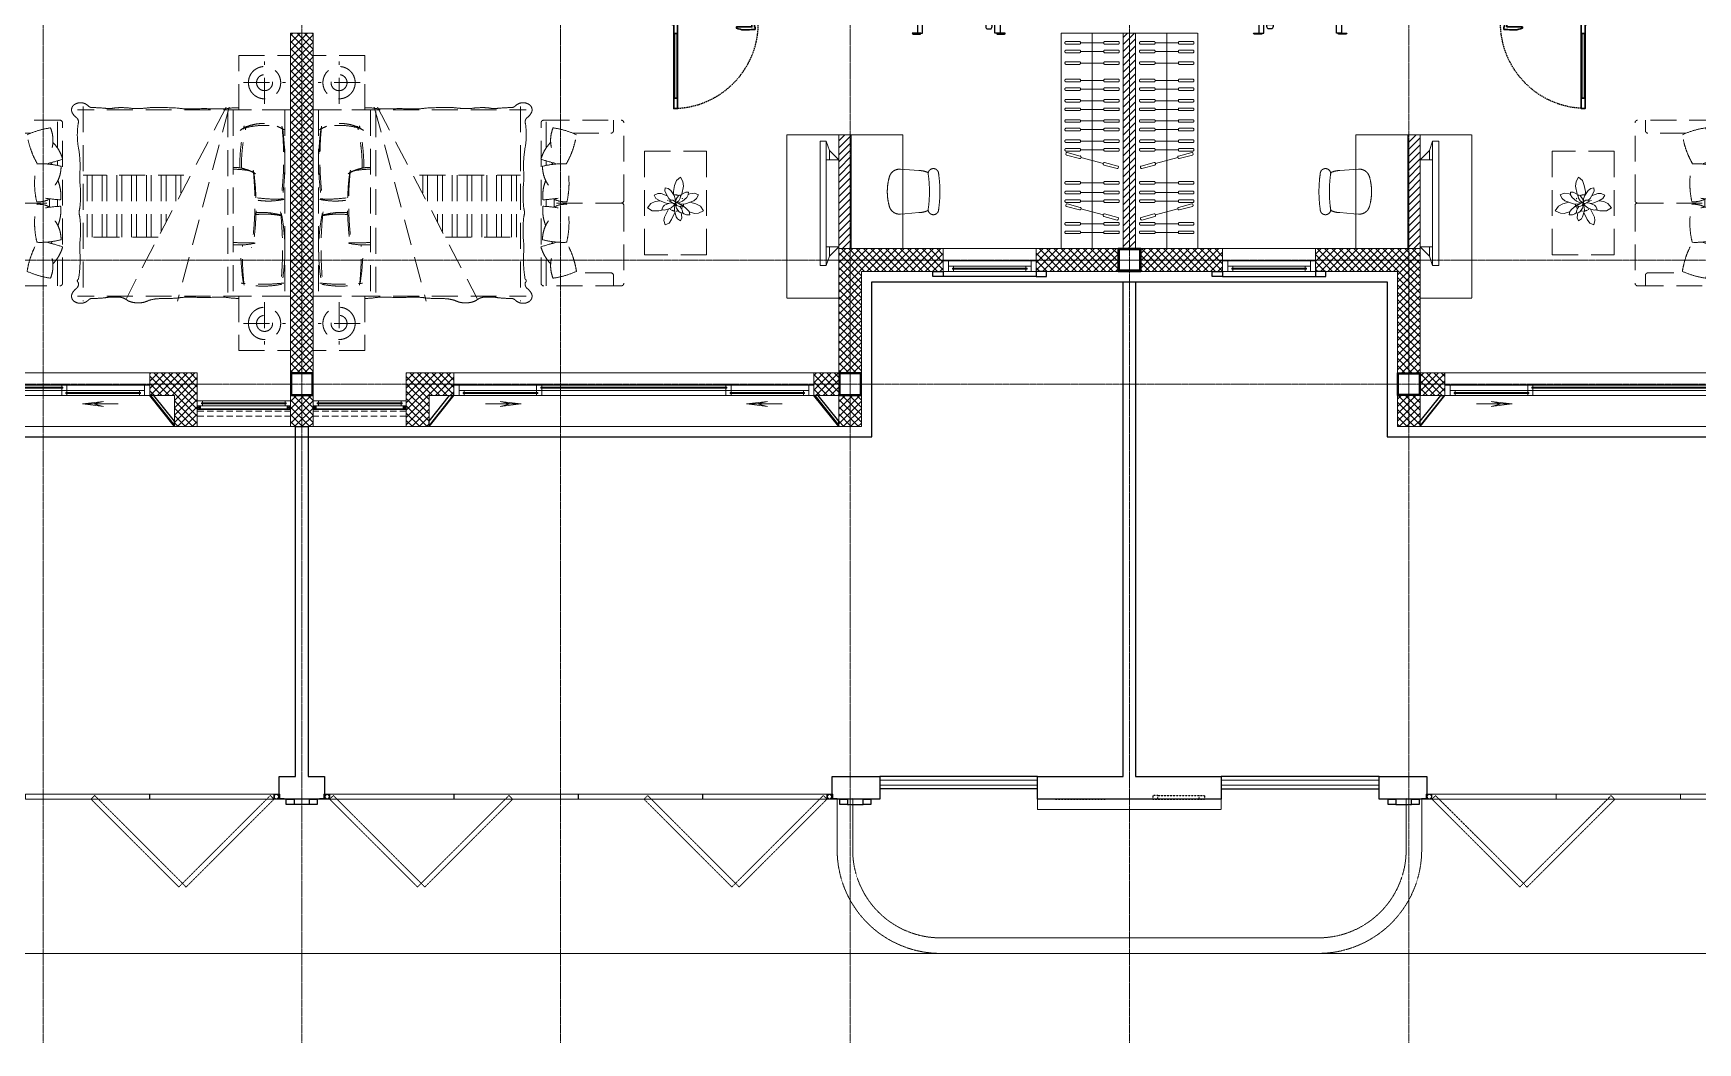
# Model space of a CAD drawing. Header units: millimetres. Extents: x 0 to 71617, y -15450 to 30894.
# Drawn here: x 25912 to 42000, y -14419 to -4666 of the extents above; entities that cross this region are included whole.
import ezdxf

# ---------------------------------------------------------------- set-up
doc = ezdxf.new("R2010")
doc.units = ezdxf.units.MM
for name, pattern in [('CENTER', [2, 1.25, -0.25, 0.25, -0.25]), ('CENTER2', [1.125, 0.75, -0.125, 0.125, -0.125]), ('DASHED2', [0.375, 0.25, -0.125]), ('HIDDEN', [0.375, 0.25, -0.125]), ('HIDDEN2', [0.1875, 0.125, -0.0625]), ('x-ref_1st Villa Queen$0$HIDDEN2', [0.1875, 0.125, -0.0625])]:
    doc.linetypes.add(name, pattern=pattern)
for name, color, linetype in [('01', 9, 'Continuous'), ('COL', 5, 'Continuous'), ('DIM', 4, 'Continuous'), ('FENCE', 9, 'Continuous'), ('Wall', 7, 'Continuous'), ('WINDOW-PLAN-PANEL', 15, 'Continuous')]:
    doc.layers.add(name, color=color, linetype=linetype)
for name, color, linetype, lineweight in [('axis', 40, 'CENTER2', 5), ('Brick Wall Hatch', 254, 'Continuous', 5), ('DIM2', 4, 'Continuous', 5), ('DOOR', 4, 'Continuous', 5), ('Furniture', 36, 'Continuous', 5), ('Grid Line', 8, 'CENTER', 5), ('Handrail', 142, 'Continuous', 5), ('Hatch', 8, 'Continuous', 5), ('LINE-DETAIL-SAKURA', 2, 'Continuous', 30), ('Wall Brick', 5, 'Continuous', 15), ('Window', 133, 'Continuous', 5)]:
    doc.layers.add(name, color=color, linetype=linetype, lineweight=lineweight)
doc.layers.add('Frame', color=3, linetype='Continuous', lineweight=0, plot=False)
pattern_1 = [(135, (-86110, -5210), (-35.35534, -35.35534), []), (225, (-86110, -5210), (35.35534, -35.35534), [])]
pattern_2 = [(45, (-747547.1, -513433.095), (-33.6759605, 33.6759605), [])]

# ---------------------------------------------------------------- blocks, each defined once
blk = doc.blocks.new('STEEL CONECT')
at = {"layer": 'Hatch'}
h = blk.add_hatch(color=256, dxfattribs=at)
h.dxf.hatch_style = 1
h.paths.add_polyline_path([(-25, 25), (-25, -25), (-75, -25), (-75, -18), (-32, -18), (-32, 25)])
h = blk.add_hatch(color=256, dxfattribs=at)
h.dxf.hatch_style = 1
edge = h.paths.add_edge_path(flags=17)
edge.add_arc((0, 0), 20, 0, 360)
edge = h.paths.add_edge_path()
edge.add_arc((0, 0), 25, 0, 360)
at = {"layer": 'Frame'}
blk.add_lwpolyline([(-25, 25), (-25, -25), (-75, -25), (-75, -18), (-32, -18), (-32, 25), (-25, 25)], dxfattribs=at)
for radius in [25, 20]:
    blk.add_circle((0, 0), radius, dxfattribs=at)
at = {"layer": 'WINDOW-PLAN-PANEL', "color": 8, "linetype": 'HIDDEN2', "lineweight": 9, "ltscale": 1000}
for points in [[(0, -25), (-25, -25), (-25, 25), (0, 25)], [(0, -25), (25, -25), (25, 25), (0, 25)]]:
    blk.add_lwpolyline(points, dxfattribs=at)
blk = doc.blocks.new('FENCE-1ST')
at = {"layer": '01', "color": 97, "linetype": 'x-ref_1st Villa Queen$0$HIDDEN2', "ltscale": 0.05}
for p, q in [((17275, -110, -8), (17775, -110, -8)), ((18225, -110, -8), (18725, -110, -8)), ((18275, -73, -8), (18675, -73, -8))]:
    blk.add_line(p, q, dxfattribs=at)
at = {"layer": '01', "color": 97, "linetype": 'x-ref_1st Villa Queen$0$HIDDEN2', "ltscale": 0.05, "elevation": -8}
for points in [[(18225, -73), (18225, -110), (18275, -110), (18275, -73), (18225, -73)], [(18725, -73), (18725, -110), (18675, -110), (18675, -73), (18725, -73)]]:
    blk.add_lwpolyline(points, dxfattribs=at)
at = {"layer": 'FENCE', "ltscale": 0.05}
for p, q in [((17113, 110, -9), (15587, 110, -8)), ((20413, 110, -9), (18888, 110, -8)), ((17113, -10, -8), (15587, -10, -9)), ((18888, -10, -8), (20413, -10, -9))]:
    blk.add_line(p, q, dxfattribs=at)
at = {"layer": 'Grid Line', "linetype": 'HIDDEN', "elevation": -8}
for points in [[(7962, -110), (8811, -959), (8846, -923), (7998, -75)], [(9730, -110), (8881, -959), (8846, -923), (9695, -75)], [(10270, -110), (11119, -959), (11154, -923), (10305, -75)], [(12038, -110), (11189, -959), (11154, -923), (12002, -75)], [(13308, -110), (14157, -959), (14192, -923), (13344, -75)], [(15076, -110), (14227, -959), (14192, -923), (15041, -75)], [(20924, -110), (21773, -959), (21808, -923), (20959, -75)], [(22692, -110), (21843, -959), (21808, -923), (22656, -75)]]:
    blk.add_lwpolyline(points, close=True, dxfattribs=at)
for points in [[(17113, -110), (17113, -210), (18888, -210)], [(18888, -110), (18888, -210)]]:
    blk.add_lwpolyline(points, dxfattribs=at)
at = {"layer": 'Handrail'}
for points, elevation in [([(15587, 75), (17113, 75), (17113, 25), (15587, 25)], -9), ([(18888, 75), (20413, 75), (20413, 25), (18888, 25)], -9), ([(7328, -60), (8528, -60), (8528, -110), (7328, -110)], -8), ([(8530, -60), (9730, -60), (9730, -110), (8530, -110)], -8), ([(10270, -60), (11470, -60), (11470, -110), (10270, -110)], -8), ([(11472, -60), (12672, -60), (12672, -110), (11472, -110)], -8), ([(12674, -60), (13874, -60), (13874, -110), (12674, -110)], -8), ([(13876, -60), (15076, -60), (15076, -110), (13876, -110)], -8), ([(20924, -60), (22124, -60), (22124, -110), (20924, -110)], -8), ([(22126, -60), (23326, -60), (23326, -110), (22126, -110)], -8), ([(23328, -60), (24528, -60), (24528, -110), (23328, -110)], -8)]:
    blk.add_lwpolyline(points, close=True, dxfattribs=dict(at, elevation=elevation))
at = {"layer": 'Hatch'}
for p, q in [((3825, -1600, -8), (16175, -1600, -8)), ((19825, -1600, -8), (32175, -1600, -8))]:
    blk.add_line(p, q, dxfattribs=at)
at = {"layer": 'Hatch', "linetype": 'HIDDEN', "elevation": -8}
for points in [[(15175, -110), (15175, -600, 0.414214), (16175, -1600), (18000, -1600)], [(15325, -100), (15325, -600, 0.414214), (16175, -1450), (18000, -1450)], [(20675, -100), (20675, -600, -0.414214), (19825, -1450), (18000, -1450)], [(20825, -110), (20825, -600, -0.414214), (19825, -1600), (18000, -1600)]]:
    blk.add_lwpolyline(points, format="xyb", dxfattribs=at)
for points in [[(20500, -111), (20575, -111), (20575, -161), (20500, -161)], [(20725, -111), (20800, -111), (20800, -161), (20725, -161)]]:
    blk.add_lwpolyline(points, close=True, dxfattribs=at)
blk.add_lwpolyline([(20575, -161), (20725, -161)], dxfattribs=at)
at = {"layer": 'Wall', "elevation": -8}
for points in [[(17113, -110), (17113, 110), (17940, 110), (17940, 4890), (18060, 4890), (18060, 110), (18888, 110), (18888, -110)], [(9780, -110), (9780, 110), (9940, 110), (9940, 3490), (10060, 3490), (10060, 110), (10220, 110), (10220, -110)], [(15126, 110), (15587, 110), (15587, -110), (15126, -110)], [(20413, 110), (20874, 110), (20874, -110), (20413, -110)], [(20500, -110), (20575, -110), (20575, -160), (20500, -160)], [(20725, -110), (20800, -110), (20800, -160), (20725, -160)]]:
    blk.add_lwpolyline(points, close=True, dxfattribs=at)
at = {"layer": 'Wall', "color": 8}
for points, elevation in [([(9848, -110), (9925, -110), (9925, -160), (9850, -160)], -2), ([(10075, -110), (10150, -110), (10150, -160), (10075, -160)], -2), ([(15200, -110), (15275, -110), (15275, -160), (15200, -160)], -8), ([(15425, -110), (15500, -110), (15500, -160), (15425, -160)], -8)]:
    blk.add_lwpolyline(points, close=True, dxfattribs=dict(at, elevation=elevation))
for points, elevation in [([(10075, -160), (9925, -160)], -2), ([(15275, -160), (15425, -160)], -8)]:
    blk.add_lwpolyline(points, dxfattribs=dict(at, elevation=elevation))
at = {"layer": 'Wall', "elevation": -8}
blk.add_lwpolyline([(20575, -160), (20725, -160)], dxfattribs=at)
at = {"layer": 'Hatch', "xscale": -1}
for p in [(9755, -85, -8), (15101, -85, -8)]:
    blk.add_blockref('STEEL CONECT', p, dxfattribs=at)
at = {"layer": 'Hatch'}
for p in [(10245, -85, -8), (20899, -85, -8)]:
    blk.add_blockref('STEEL CONECT', p, dxfattribs=at)
blk = doc.blocks.new('Col-1')
at = {"layer": 'COL'}
for points in [[(-10, -10), (210, -10), (210, 210), (-10, 210)], [(0, 0), (200, 0), (200, 200), (0, 200)]]:
    blk.add_lwpolyline(points, close=True, dxfattribs=at)
blk = doc.blocks.new('COL-1ST')
at = {"layer": 'COL', "xscale": -1}
for p in [(16100, -100), (18800, -1300)]:
    blk.add_blockref('Col-1', p, dxfattribs=at)
at = {"layer": 'COL'}
for p in [(15900, -100), (7900, -1300), (7900, -1300), (13200, -1300)]:
    blk.add_blockref('Col-1', p, dxfattribs=at)
blk = doc.blocks.new('AW1')
at = {"layer": 'Wall Brick'}
blk.add_lwpolyline([(0, 220), (3480, 220), (3480, 0), (0, 0)], close=True, dxfattribs=at)
at = {"layer": 'Window'}
for points in [[(0, 0), (0, 100), (50, 100), (50, 0)], [(0, 100), (3480, 100), (3480, 0), (0, 0)], [(90, 30), (810, 30), (810, 20), (90, 20)], [(840, 80), (2640, 80), (2640, 70), (840, 70)], [(3390, 30), (2670, 30), (2670, 20), (3390, 20)], [(3480, 0), (3480, 100), (3430, 100), (3430, 0)]]:
    blk.add_lwpolyline(points, close=True, dxfattribs=at)
for points in [[(100, 20), (100, 0), (50, 0), (50, 50), (100, 50), (100, 30)], [(100, 50), (3430, 50)], [(850, 80), (850, 100), (800, 100), (800, 50), (850, 50), (850, 70)], [(800, 20), (800, 0), (850, 0), (850, 50), (800, 50), (800, 30)], [(2630, 80), (2630, 100), (2680, 100), (2680, 50), (2630, 50), (2630, 70)], [(2680, 20), (2680, 0), (2630, 0), (2630, 50), (2680, 50), (2680, 30)], [(3380, 20), (3380, 0), (3430, 0), (3430, 50), (3380, 50), (3380, 30)]]:
    blk.add_lwpolyline(points, dxfattribs=at)
at = {"layer": 'Window', "color": 8}
for points in [[(650, -81), (447, -106), (548, -81), (447, -56), (650, -81), (306, -81)], [(2830, -81), (3033, -106), (2932, -81), (3033, -56), (2830, -81), (3174, -81)]]:
    blk.add_lwpolyline(points, dxfattribs=at)
blk = doc.blocks.new('AW7')
at = {"layer": 'Hatch', "linetype": 'HIDDEN', "ltscale": 500}
for points in [[(0, -50), (30, -80)], [(0, -80), (30, -50)], [(900, -50), (870, -80)], [(900, -80), (870, -50)]]:
    blk.add_lwpolyline(points, dxfattribs=at)
at = {"layer": 'Hatch', "linetype": 'HIDDEN2', "ltscale": 500}
for points in [[(0, -100), (900, -100)], [(0, -150), (900, -150)]]:
    blk.add_lwpolyline(points, dxfattribs=at)
at = {"layer": 'Window'}
for points in [[(50, -30), (50, -50), (0, -50), (0, 0), (50, 0), (50, -20)], [(50, -20), (50, 0), (850, 0), (850, -20)], [(850, -20), (850, 0), (900, 0), (900, -50), (850, -50), (850, -30)], [(850, -30), (850, -50), (50, -50), (50, -30)]]:
    blk.add_lwpolyline(points, dxfattribs=at)
for points in [[(0, -80), (30, -80), (30, -50), (0, -50)], [(0, -84), (30, -84), (30, -80), (0, -80)], [(30, -84), (870, -84), (870, -80), (30, -80)], [(40, -20), (860, -20), (860, -30), (40, -30)], [(900, -80), (870, -80), (870, -50), (900, -50)], [(900, -84), (870, -84), (870, -80), (900, -80)]]:
    blk.add_lwpolyline(points, close=True, dxfattribs=at)
blk = doc.blocks.new('AW6')
at = {"layer": 'Wall'}
for points in [[(-100, 0), (0, 0), (0, -50), (-100, -50)], [(1000, 0), (900, 0), (900, -50), (1000, -50)]]:
    blk.add_lwpolyline(points, close=True, dxfattribs=at)
blk.add_lwpolyline([(0, -50), (900, -50)], dxfattribs=at)
at = {"layer": 'Wall Brick'}
blk.add_lwpolyline([(0, 220), (900, 220), (900, 100), (0, 100)], close=True, dxfattribs=at)
at = {"layer": 'Window'}
blk.add_line((850, 100), (50, 100), dxfattribs=at)
for points in [[(0, 0), (0, 100), (50, 100), (50, 0)], [(90, 30), (810, 30), (810, 20), (90, 20)]]:
    blk.add_lwpolyline(points, close=True, dxfattribs=at)
for points in [[(100, 20), (100, 0), (50, 0), (50, 50), (100, 50), (100, 30)], [(100, 30), (100, 50), (800, 50), (800, 30)], [(800, 20), (800, 0), (100, 0), (100, 20)], [(850, 100), (850, 0), (900, 0), (900, 100), (850, 100)]]:
    blk.add_lwpolyline(points, dxfattribs=at)
at = {"layer": 'Window', "elevation": 0}
blk.add_lwpolyline([(800, 30), (800, 50), (850, 50), (850, 0), (800, 0), (800, 20)], dxfattribs=at)
blk = doc.blocks.new('WD1')
at = {"layer": 'DOOR', "lineweight": -2, "ltscale": 50}
for points in [[(35, 140), (-50, 140, -0.414201), (-42, 148), (-42, 150), (27, 150), (27, 148, -0.414176)], [(27, 0), (-50, 0, 0.414201), (-42, -8), (-42, -10), (27, -10)], [(35, -2, 0.066611), (35, 0), (27, 0), (27, 0), (27, 0), (27, -8, 0.040249), (28, -8, -0.293982)], [(37, 36), (86, 36), (180, 36, 0.633815), (200, 36), (600, 36, 0.633815), (620, 36), (763, 36), (763, 0), (758, 0), (620, 0, 0.633815), (600, 0), (200, 0, 0.633815), (180, 0), (37, 0)], [(671, 97), (712, 97, -0.185244), (722, 67), (722, 64, -0.414214), (712, 54), (671, 54, -0.414214), (661, 64), (661, 67, -0.185244)], [(671, 97), (712, 97, -0.185244), (722, 67), (722, 64, -0.414214), (712, 54), (671, 54, -0.414214), (661, 64), (661, 67, -0.185244)], [(850, 140), (765, 140, -0.414201), (773, 148), (773, 150), (842, 150), (842, 148, -0.414176)], [(850, 0), (765, 0, 0.414201), (773, -8), (773, -10), (842, -10), (842, -8, 0.414176)], [(671, -41), (712, -41, 0.414214), (722, -31), (722, -28, 0.414214), (712, -18), (671, -18, 0.414214), (661, -28), (661, -31, 0.414214)], [(671, -41), (712, -41, 0.414214), (722, -31), (722, -28, 0.414214), (712, -18), (671, -18, 0.414214), (661, -28), (661, -31, 0.414214)]]:
    blk.add_lwpolyline(points, format="xyb", close=True, dxfattribs=at)
for points in [[(35, 0), (0, 0), (0, 140), (50, 140), (50, 38), (35, 38), (35, 0)], [(679, 36), (679, 54)], [(679, 36), (679, 54)], [(704, 36), (704, 54)], [(765, 0), (800, 0), (800, 140), (750, 140), (750, 38), (765, 38), (765, 0)], [(679, 0), (679, -18)], [(704, 0), (704, -18)], [(704, 0), (704, -18)]]:
    blk.add_lwpolyline(points, dxfattribs=at)
for points in [[(82, -102), (46, -102), (46, -2), (82, -2)], [(82, -628), (82, -102), (46, -102), (46, -628)], [(77, -628), (77, -102), (51, -102), (51, -628)], [(82, -628), (46, -628), (46, -728), (82, -728)]]:
    blk.add_lwpolyline(points, close=True, dxfattribs=at)
blk.add_circle((36, -10), 8, dxfattribs=at)
at = {"layer": 'DOOR', "linetype": 'DASHED2', "lineweight": -2, "ltscale": 50}
blk.add_arc((37, 0), 726, 270.7103, 0, dxfattribs=at)
blk = doc.blocks.new('WD2')
at = {"layer": 'DOOR', "lineweight": 30, "ltscale": 50}
for points in [[(35, 120), (-50, 120, -0.414201), (-42, 128), (-42, 130), (27, 130), (27, 128, -0.414176)], [(27, 0), (-50, 0, 0.414201), (-42, -8), (-42, -10), (27, -10)], [(831, 98), (795, 98, 0.155754), (651, 86), (651, 74), (801, 74), (801, 48), (825, 48), (825, 74), (831, 74)], [(950, 120), (865, 120, -0.414201), (873, 128), (873, 130), (942, 130), (942, 128, -0.414176)], [(35, -2, 0.066611), (35, 0), (27, 0), (27, 0), (27, 0), (27, -8, 0.040249), (28, -8, -0.293982)], [(831, -62), (795, -62, -0.155754), (651, -50), (651, -38), (801, -38), (801, -12), (825, -12), (825, -38), (831, -38)], [(950, 0), (865, 0, 0.414201), (873, -8), (873, -10), (942, -10), (942, -8, 0.414176)]]:
    blk.add_lwpolyline(points, format="xyb", close=True, dxfattribs=at)
for points in [[(35, 0), (0, 0), (0, 120), (50, 120), (50, 38), (35, 38), (35, 0)], [(200, 36), (200, 36), (37, 36), (37, 0), (42, 0), (200, 0)], [(680, 36), (220, 36)], [(220, 2), (220, 0), (680, 0)], [(700, 0), (863, 0), (863, 36), (801, 36), (700, 36)], [(783, 36), (783, 38), (795, 46), (795, 48), (831, 48), (831, 46), (843, 38), (843, 36), (783, 36)], [(865, 0), (900, 0), (900, 120), (850, 120), (850, 38), (865, 38), (865, 0)], [(220, 0), (680, 0)], [(783, 0), (783, -2), (795, -10), (795, -12), (831, -12), (831, -10), (843, -2), (843, 0), (783, 0)]]:
    blk.add_lwpolyline(points, dxfattribs=at)
for points in [[(783, 36), (843, 36), (843, 38), (783, 38)], [(795, 46), (831, 46), (831, 48), (795, 48)], [(82, -102), (46, -102), (46, -2), (82, -2)], [(82, -728), (82, -102), (46, -102), (46, -728)], [(77, -728), (77, -102), (51, -102), (51, -728)], [(783, 0), (843, 0), (843, -2), (783, -2)], [(795, -10), (831, -10), (831, -12), (795, -12)], [(82, -728), (46, -728), (46, -828), (82, -828)]]:
    blk.add_lwpolyline(points, close=True, dxfattribs=at)
blk.add_circle((36, -10), 8, dxfattribs=at)
for centre, start, end in [((210, 41), 205.2657, 334.7343), ((210, -5), 25.2657, 154.7343), ((690, 41), 205.2657, 334.7343), ((690, -5), 25.2657, 154.7343)]:
    blk.add_arc(centre, 11, start, end, dxfattribs=at)
at = {"layer": 'DOOR', "linetype": 'HIDDEN', "lineweight": -2, "ltscale": 50}
blk.add_arc((37, 0), 826, 270.6243, 0, dxfattribs=at)
blk = doc.blocks.new('2D WALL-1ST')
at = {"layer": 'Brick Wall Hatch'}
h = blk.add_hatch(dxfattribs=at)
h.set_pattern_fill('LINE', color=256, scale=15, angle=45, style=0)
h.set_pattern_definition(pattern_2)
h.paths.add_polyline_path([(15940, 2190), (16060, 2190), (16060, 110), (15940, 110)])
h.paths.add_polyline_path([(15930, 2330), (16070, 2330), (16070, 5190), (15930, 5190)])
h = blk.add_hatch(dxfattribs=at)
h.set_pattern_fill('LINE', color=256, scale=15, angle=45, style=0)
h.set_pattern_definition(pattern_2)
h.paths.add_polyline_path([(13190, 1210), (13310, 1210), (13310, 110), (13190, 110)])
h = blk.add_hatch(dxfattribs=at)
h.set_pattern_fill('LINE', color=256, scale=15, angle=45, style=0)
h.set_pattern_definition(pattern_2)
h.paths.add_polyline_path([(18810, 1210), (18690, 1210), (18690, 110), (18810, 110)])
at = {"layer": 'Hatch'}
h = blk.add_hatch(dxfattribs=at)
h.set_pattern_fill('NET', color=256, scale=400, angle=135, style=0)
h.set_pattern_definition(pattern_1)
h.paths.add_polyline_path([(110, -110), (900, -110), (900, 110), (110, 110)])
h.paths.add_polyline_path([(1800, -110), (1800, 110), (2810, 110), (2810, -1090), (2590, -1090), (2590, -110)])
h.paths.add_polyline_path([(3050, -1310), (2810, -1310), (2810, -1090), (3050, -1090)])
h.paths.add_polyline_path([(2590, -1310), (2810, -1310), (2810, -1610), (2590, -1610)])
h.paths.add_polyline_path([(6530, -1310), (6530, -1090), (6990, -1090), (6990, -1610), (6770, -1610), (6770, -1310)])
h.paths.add_polyline_path([(-110, 8690), (110, 8690), (110, 5410), (-110, 5410)])
h = blk.add_hatch(dxfattribs=at)
h.set_pattern_fill('NET', color=256, scale=400, angle=135, style=0)
h.set_pattern_definition(pattern_1)
h.paths.add_polyline_path([(7890, 8690), (8110, 8690), (8110, 5410), (7890, 5410)])
h.paths.add_polyline_path([(7890, 2410), (8110, 2410), (8110, 5190), (7890, 5190)])
h.paths.add_polyline_path([(7890, -1090), (8110, -1090), (8110, 2190), (7890, 2190)])
h.paths.add_polyline_path([(7890, -1610), (8110, -1610), (8110, -1310), (7890, -1310)])
h = blk.add_hatch(dxfattribs=at)
h.set_pattern_fill('NET', color=256, scale=400, angle=135, style=0)
h.set_pattern_definition(pattern_1)
h.paths.add_polyline_path([(9010, -1610), (9010, -1090), (9470, -1090), (9470, -1310), (9230, -1310), (9230, -1610)])
h.paths.add_polyline_path([(12950, -1310), (12950, -1090), (13190, -1090), (13190, -1310)])
h.paths.add_polyline_path([(13190, -1310), (13410, -1310), (13410, -1610), (13190, -1610)])
h.paths.add_polyline_path([(13190, -1090), (13190, 110), (13310, 110), (14200, 110), (14200, -110), (13410, -110), (13410, -1090)])
h.paths.add_polyline_path([(15100, 110), (15890, 110), (15890, -110), (15100, -110)])
h = blk.add_hatch(dxfattribs=at)
h.set_pattern_fill('NET', color=256, scale=400, angle=135, style=0)
h.set_pattern_definition(pattern_1)
h.paths.add_polyline_path([(22990, -1610), (22990, -1090), (22530, -1090), (22530, -1310), (22770, -1310), (22770, -1610)])
h.paths.add_polyline_path([(19050, -1310), (19050, -1090), (18810, -1090), (18810, -1310)])
h.paths.add_polyline_path([(18810, -1310), (18590, -1310), (18590, -1610), (18810, -1610)])
h.paths.add_polyline_path([(18810, -1090), (18810, 110), (18690, 110), (17800, 110), (17800, -110), (18590, -110), (18590, -1090)])
h.paths.add_polyline_path([(16900, 110), (16110, 110), (16110, -110), (16900, -110)])
at = {"layer": 'Wall'}
for points in [[(-210, 2190), (-210, -210), (2491, -210), (2501, -1710), (13510, -1710), (13510, -210), (18490, -210), (18490, -1710), (29510, -1710), (29510, -210), (34490, -210), (34490, -1710), (45510, -1710), (45510, -210), (48210, -210), (48210, 2190)], [(6770, -1610), (6530, -1310)], [(9230, -1610), (9470, -1310)], [(13190, -1610), (12950, -1310)], [(18810, -1610), (19050, -1310)]]:
    blk.add_lwpolyline(points, dxfattribs=at)
for points in [[(6770, -1599), (6770, -1559), (6571, -1310), (6539, -1310)], [(9230, -1599), (9230, -1559), (9429, -1310), (9461, -1310)], [(13190, -1599), (13190, -1559), (12991, -1310), (12959, -1310)], [(18810, -1599), (18810, -1559), (19009, -1310), (19041, -1310)]]:
    blk.add_lwpolyline(points, close=True, dxfattribs=at)
at = {"layer": 'Wall Brick'}
for points in [[(7890, -1090), (8110, -1090), (8110, 2190), (7890, 2190)], [(15940, 2190), (16060, 2190), (16060, 110), (15940, 110)], [(15940, 2190), (16060, 2190), (16060, 110), (15940, 110)], [(13190, 1210), (13310, 1210), (13310, 110), (13190, 110)], [(18810, 1210), (18690, 1210), (18690, 110), (18810, 110)], [(13190, -1090), (13190, 110), (13310, 110), (13310, 110), (14200, 110), (14200, -110), (13410, -110), (13410, -1090)], [(15100, 110), (15890, 110), (15890, -110), (15100, -110)], [(16900, 110), (16110, 110), (16110, -110), (16900, -110)], [(18810, -1090), (18810, 110), (18690, 110), (18690, 110), (17800, 110), (17800, -110), (18590, -110), (18590, -1090)], [(6530, -1310), (6530, -1090), (6990, -1090), (6990, -1610), (6770, -1610), (6770, -1310)], [(9010, -1610), (9010, -1090), (9470, -1090), (9470, -1310), (9230, -1310), (9230, -1610)], [(12950, -1310), (12950, -1090), (13190, -1090), (13190, -1310)], [(19050, -1310), (19050, -1090), (18810, -1090), (18810, -1310)], [(7890, -1610), (8110, -1610), (8110, -1310), (7890, -1310)], [(13190, -1310), (13410, -1310), (13410, -1610), (13190, -1610)], [(18810, -1310), (18590, -1310), (18590, -1610), (18810, -1610)]]:
    blk.add_lwpolyline(points, close=True, dxfattribs=at)
for points in [[(6530, -1310), (6770, -1610)], [(6530, -1310), (6770, -1610)], [(12950, -1310), (13190, -1610)], [(2810, -1610), (6770, -1610)], [(9230, -1610), (13190, -1610)], [(22770, -1610), (18810, -1610)]]:
    blk.add_lwpolyline(points, dxfattribs=at)
at = {"layer": 'Wall Brick', "color": 8}
for points in [[(6990, -1610), (7890, -1610)], [(9010, -1610), (8110, -1610)]]:
    blk.add_lwpolyline(points, dxfattribs=at)
at = {"xscale": -1}
for name, p in [('AW6', (15100, -110)), ('AW1', (12950, -1310))]:
    blk.add_blockref(name, p, dxfattribs=at)
for name, p in [('AW6', (16900, -110)), ('AW1', (3050, -1310)), ('AW1', (19050, -1310))]:
    blk.add_blockref(name, p)
at = {"layer": 'DIM', "xscale": -1, "rotation": 180}
blk.add_blockref('WD1', (13950, 2330), dxfattribs=at)
at = {"layer": 'DIM', "rotation": 180}
blk.add_blockref('WD1', (18050, 2330), dxfattribs=at)
at = {"layer": 'DIM'}
blk.add_blockref('WD2', (11550, 2290), dxfattribs=at)
at = {"layer": 'DIM', "xscale": -1}
blk.add_blockref('WD2', (20450, 2290), dxfattribs=at)
at = {"layer": 'Wall Brick'}
blk.add_blockref('AW7', (6990, -1360), dxfattribs=at)
at = {"layer": 'Wall Brick', "xscale": -1}
blk.add_blockref('AW7', (9010, -1360), dxfattribs=at)
blk = doc.blocks.new('bdbdbdbd')
at = {"layer": 'Furniture', "linetype": 'HIDDEN'}
for p, q in [((0.25, 0.959), (0.25, 1.366)), ((0.453, 1.163), (0.047, 1.163)), ((0.023, 0.9), (2.058, 0.9)), ((0.053, 0.9), (0.053, -0.9)), ((0.555, 0.9), (0.555, -0.947)), ((0.591, 0.925), (1.093, -0.947)), ((0.606, 0.885), (0.606, -0.947)), ((0.621, 0.925), (1.586, -0.921)), ((2.003, 0.934), (2.003, -0.947)), ((2.203, -0.775), (2.203, 0.775)), ((2.228, 0.8), (2.978, 0.8)), ((2.253, 0.534), (2.253, 0.8)), ((2.511, 0.675), (2.878, 0.675)), ((2.903, 0.8), (2.903, 0.7)), ((3.003, 0.025), (3.003, 0.775)), ((2.203, 0.364), (2.203, 0.406)), ((2.253, 0.363), (2.253, 0.407)), ((1.059, 0.269), (1.059, 0.1)), ((1.106, 0.269), (1.106, -0.001)), ((1.202, 0.269), (1.202, -0.184)), ((1.249, 0.269), (1.249, -0.275)), ((1.345, 0.269), (1.345, -0.331)), ((1.392, 0.269), (1.392, -0.331)), ((1.487, 0.269), (1.487, -0.331)), ((1.535, 0.269), (1.535, -0.331)), ((1.63, 0.269), (1.63, -0.331)), ((1.678, 0.269), (1.678, -0.331)), ((1.773, 0.269), (1.773, -0.331)), ((1.821, 0.269), (1.821, -0.331)), ((1.916, 0.269), (1.916, -0.331)), ((1.964, 0.269), (1.964, -0.331)), ((3.493, 0.169), (3.482, 0.11)), ((3.511, 0.219), (3.493, 0.169)), ((3.549, 0.251), (3.511, 0.219)), ((3.573, 0.208), (3.549, 0.251)), ((3.563, 0.087), (3.579, 0.164)), ((3.579, 0.164), (3.573, 0.208)), ((2.253, -0.033), (2.253, 0.033)), ((2.328, 0.039), (2.328, -0.039)), ((3.305, 0.015), (3.265, -0.006)), ((3.33, 0.091), (3.295, 0.077)), ((3.295, 0.077), (3.313, 0.043)), ((3.35, 0.022), (3.305, 0.015)), ((3.313, 0.043), (3.354, 0.02)), ((3.363, 0.091), (3.33, 0.091)), ((3.354, 0.02), (3.412, -0.002)), ((3.423, 0.069), (3.363, 0.091)), ((3.402, 0.146), (3.398, 0.117)), ((3.398, 0.117), (3.408, 0.095)), ((3.431, 0.14), (3.402, 0.146)), ((3.408, 0.095), (3.438, 0.044)), ((3.457, 0.12), (3.431, 0.14)), ((3.438, 0.044), (3.459, 0.026)), ((3.46, 0.027), (3.441, 0.022)), ((3.441, 0.022), (3.456, 0.011)), ((3.471, 0.002), (3.443, -0.002)), ((3.456, 0.011), (3.484, -0.003)), ((3.488, 0.074), (3.457, 0.12)), ((3.478, 0.027), (3.46, 0.027)), ((3.474, 0.002), (3.471, 0.002)), ((3.494, 0.019), (3.478, 0.027)), ((3.482, 0.11), (3.484, 0.08)), ((3.5, 0.041), (3.488, 0.074)), ((3.499, 0.012), (3.494, 0.019)), ((3.502, 0.004), (3.499, 0.012)), ((3.502, 0.012), (3.5, 0.041)), ((3.5, 0.01), (3.502, 0.012)), ((3.501, 0.001), (3.502, 0.004)), ((3.501, 0), (3.501, 0.001)), ((3.505, 0.021), (3.504, 0.006)), ((3.504, 0.006), (3.506, 0.004)), ((3.508, 0.036), (3.505, 0.021)), ((3.506, 0.004), (3.509, 0.004)), ((3.512, 0.001), (3.506, -0.002)), ((3.519, 0.054), (3.508, 0.036)), ((3.509, 0.004), (3.521, 0.01)), ((3.51, 0.004), (3.514, 0.002)), ((3.527, -0.002), (3.512, 0.001)), ((3.514, 0.002), (3.54, 0.006)), ((3.534, 0.072), (3.519, 0.054)), ((3.521, 0.01), (3.533, 0.022)), ((3.533, 0.022), (3.548, 0.048)), ((3.548, 0.078), (3.534, 0.072)), ((3.54, 0.006), (3.569, 0.019)), ((3.551, 0.062), (3.548, 0.078)), ((3.548, 0.048), (3.551, 0.062)), ((3.551, 0.062), (3.563, 0.087)), ((3.602, 0.105), (3.56, 0.082)), ((3.569, 0.019), (3.611, 0.053)), ((3.681, 0.022), (3.598, -0.007)), ((3.628, 0.104), (3.602, 0.105)), ((3.611, 0.053), (3.625, 0.078)), ((3.625, 0.078), (3.628, 0.104)), ((3.626, 0.082), (3.641, 0.088)), ((3.641, 0.088), (3.687, 0.096)), ((3.642, 0.009), (3.7, -0.009)), ((3.706, 0.043), (3.681, 0.022)), ((3.687, 0.096), (3.725, 0.08)), ((3.725, 0.08), (3.706, 0.043)), ((2.978, 0), (2.328, 0)), ((3.003, -0.025), (3.003, -0.775)), ((3.265, -0.006), (3.231, -0.048)), ((3.231, -0.048), (3.278, -0.075)), ((3.278, -0.075), (3.342, -0.075)), ((3.342, -0.075), (3.385, -0.067)), ((3.382, -0.035), (3.369, -0.062)), ((3.369, -0.062), (3.393, -0.07)), ((3.396, -0.022), (3.382, -0.035)), ((3.395, -0.135), (3.39, -0.17)), ((3.393, -0.07), (3.429, -0.06)), ((3.433, -0.058), (3.395, -0.135)), ((3.443, -0.002), (3.396, -0.022)), ((3.412, -0.002), (3.437, -0.004)), ((3.429, -0.06), (3.459, -0.046)), ((3.44, -0.194), (3.465, -0.158)), ((3.459, -0.046), (3.484, -0.026)), ((3.465, -0.158), (3.497, -0.091)), ((3.484, -0.003), (3.495, -0.003)), ((3.484, -0.026), (3.497, -0.007)), ((3.493, -0.04), (3.492, -0.071)), ((3.492, -0.071), (3.509, -0.134)), ((3.5, -0.013), (3.493, -0.04)), ((3.495, -0.003), (3.501, 0)), ((3.497, -0.007), (3.496, -0.003)), ((3.5, -0.008), (3.496, -0.008)), ((3.501, -0.012), (3.5, -0.008)), ((3.506, -0.009), (3.5, -0.013)), ((3.505, -0.028), (3.504, -0.011)), ((3.506, -0.002), (3.505, -0.007)), ((3.505, -0.007), (3.508, -0.015)), ((3.512, -0.049), (3.505, -0.028)), ((3.508, -0.015), (3.514, -0.023)), ((3.509, -0.134), (3.521, -0.153)), ((3.534, -0.083), (3.512, -0.049)), ((3.514, -0.023), (3.531, -0.031)), ((3.521, -0.153), (3.549, -0.172)), ((3.554, -0.016), (3.527, -0.002)), ((3.531, -0.031), (3.549, -0.032)), ((3.546, -0.093), (3.534, -0.083)), ((3.555, -0.01), (3.536, -0.006)), ((3.542, -0.009), (3.54, -0.008)), ((3.573, -0.023), (3.542, -0.009)), ((3.545, -0.032), (3.56, -0.053)), ((3.568, -0.099), (3.546, -0.093)), ((3.549, -0.032), (3.569, -0.029)), ((3.549, -0.172), (3.563, -0.143)), ((3.569, -0.029), (3.554, -0.016)), ((3.598, -0.007), (3.555, -0.01)), ((3.56, -0.113), (3.556, -0.096)), ((3.56, -0.053), (3.57, -0.079)), ((3.563, -0.143), (3.56, -0.113)), ((3.57, -0.079), (3.568, -0.099)), ((3.569, -0.092), (3.584, -0.105)), ((3.613, -0.058), (3.573, -0.023)), ((3.584, -0.105), (3.607, -0.115)), ((3.607, -0.115), (3.64, -0.114)), ((3.634, -0.082), (3.613, -0.058)), ((3.64, -0.114), (3.634, -0.082)), ((3.635, -0.086), (3.687, -0.1)), ((3.687, -0.1), (3.723, -0.098)), ((3.7, -0.009), (3.744, -0.03)), ((3.723, -0.098), (3.774, -0.074)), ((3.744, -0.03), (3.774, -0.074)), ((3.39, -0.17), (3.402, -0.211)), ((3.402, -0.211), (3.44, -0.194)), ((2.253, -0.8), (2.253, -0.534)), ((2.978, -0.8), (2.228, -0.8)), ((2.878, -0.675), (2.511, -0.675)), ((2.903, -0.7), (2.903, -0.8)), ((0.023, -0.9), (2.058, -0.9)), ((0.25, -0.959), (0.25, -1.366)), ((0.453, -1.163), (0.047, -1.163))]:
    blk.add_line(p, q, dxfattribs=at)
for points in [[(0.5, 1.425), (0, 1.425), (0, 0.9), (0.5, 0.9)], [(3.203, 0.5), (3.803, 0.5), (3.803, -0.5), (3.203, -0.5)], [(0.5, -1.425), (0, -1.425), (0, -0.9), (0.5, -0.9)]]:
    blk.add_lwpolyline(points, close=True, dxfattribs=at)
blk.add_lwpolyline([(0.5, 0.921, -0.046115), (0.607, 0.913, 0.038458), (0.731, 0.91, -0.018947), (0.939, 0.91, 0.05202), (1.094, 0.918, -0.009904), (1.345, 0.924, 0.055082), (1.529, 0.914, -0.054105), (1.688, 0.92, 0.080578), (1.786, 0.915, -0.026504), (1.914, 0.922, 0.211134), (1.955, 0.939, -0.329446), (2.08, 0.956, -0.37589), (2.113, 0.881, -0.123892), (2.072, 0.828, 0.342539), (2.052, 0.766, -0.08005), (2.049, 0.535, 0.036442), (2.034, 0.4, 0.046791), (2.036, 0.291, -0.023628), (2.034, 0.191, 0.055897), (2.036, -0.051, -0.053528), (2.043, -0.092, -0.053528), (2.036, -0.132, 0.055897), (2.034, -0.374, -0.026973), (2.036, -0.462, 0.036947), (2.034, -0.6, 0.036442), (2.049, -0.735, -0.598316), (2.052, -0.766, 0.342539), (2.072, -0.828, -0.123892), (2.113, -0.881, -0.37589), (2.08, -0.956, -0.329446), (1.955, -0.939, 0.211134), (1.914, -0.922, -0.026504), (1.786, -0.915, 0.081679), (1.689, -0.91, 0.218233), (1.573, -0.943, -0.123513), (1.473, -0.964, -0.129887), (1.377, -0.944, 0.095063), (1.245, -0.924, -0.016498), (1.094, -0.918, 0.05202), (0.939, -0.91, -0.018947), (0.731, -0.91, 0.038458), (0.607, -0.913, -0.046115), (0.5, -0.921, -0.046115)], format="xyb", dxfattribs=at)
for points in [[(0, -0.9), (0, 0.9)], [(0.053, 0.9), (0.053, -0.9)], [(1.029, 0.269), (2.003, 0.269)], [(1.278, -0.331), (2.003, -0.331)]]:
    blk.add_lwpolyline(points, dxfattribs=at)
for centre, radius in [((0.25, 1.163), 0.156), ((0.25, 1.163), 0.0774), ((0.25, -1.163), 0.156), ((0.25, -1.163), 0.0774)]:
    blk.add_circle(centre, radius, dxfattribs=at)
for centre, radius, start, end in [((2.592, 0.394), 2.538, 172.5187, 188.528), ((0.27, 0.379), 0.389, 56.1664, 122.49), ((3.06, 0.428), 2.995, 173.9554, 188.3334), ((0.258, 0.088), 0.662, 72.8591, 106.0737), ((-1.303, 0.341), 1.777, 359.8506, 13.0981), ((-1.514, 0.335), 2.004, 0.1273, 11.8727), ((2.228, 0.775), 0.025, 90, 180), ((2.606, 0.606), 0.311, 157.203, 193.1599), ((2.205, -0.084), 0.818, 65.5233, 81.9861), ((1.764, 0.775), 0.789, 329.8905, 351.6474), ((2.878, 0.7), 0.025, 270, 360), ((2.978, 0.775), 0.025, 360, 90), ((2.567, 0.32), 0.38, 135.5093, 164.0818), ((0.548, -0.045), 0.389, 88.8902, 122.49), ((0.537, -0.336), 0.662, 88.3846, 106.0737), ((2.707, 1.906), 1.566, 251.185, 256.5713), ((2.418, -0.438), 0.818, 87.7683, 104.2311), ((2.528, 0.352), 0.311, 179.448, 215.4049), ((2.476, 0.535), 0.225, 219.2051, 225.8884), ((1.684, 0.19), 0.789, 347.0794, 13.8924), ((2.87, -0.031), 2.538, 172.5187, 188.528), ((3.338, 0.003), 2.995, 173.9554, 188.3334), ((2.599, 0.072), 0.38, 157.7543, 186.3268), ((0.214, 0.692), 0.673, 257.132, 280.1645), ((0.147, 1.292), 1.254, 266.3839, 278.5298), ((2.128, 1.594), 1.566, 273.43, 278.8163), ((2.433, 0.237), 0.225, 241.4501, 274.9222), ((2.978, 0.025), 0.025, 270, 360), ((3.503, 0), 0.0784, 159.0483, 163.5434), ((3.503, 0), 0.0784, 66.9484, 102.9942), ((3.503, 0), 0.0784, 31.0555, 35.5506), ((1.859, -0.452), 1.806, 168.8072, 190.6136), ((0.246, -0.95), 0.843, 84.0686, 102.1914), ((3.492, -0.445), 3.416, 173.9613, 185.8872), ((0.272, -0.738), 0.647, 84.6281, 107.3916), ((2.599, -0.072), 0.38, 173.6732, 202.2457), ((2.128, -1.594), 1.566, 81.1837, 86.57), ((2.433, -0.237), 0.225, 85.0778, 118.5499), ((1.684, -0.19), 0.789, 346.1076, 12.9206), ((2.978, -0.025), 0.025, 0, 90), ((3.503, 0), 0.0784, 182.2247, 186.7198), ((3.503, 0), 0.0784, 221.9325, 233.3673), ((3.503, 0), 0.0784, 239.608, 267.4539), ((3.503, 0), 0.0784, 275.075, 288.54), ((3.503, 0), 0.0784, 316.4453, 326.2082), ((3.503, 0), 0.0784, 332.8184, 354.2867), ((2.528, -0.352), 0.311, 144.5951, 180.552), ((0.492, 0.268), 0.673, 257.132, 275.3982), ((0.425, 0.868), 1.254, 266.3839, 275.945), ((-2.513, -0.476), 2.978, 353.8879, 1.3748), ((-1.885, -0.424), 2.366, 351.3076, 0.4459), ((2.707, -1.906), 1.566, 103.4287, 108.815), ((2.567, -0.32), 0.38, 195.9182, 224.4907), ((2.418, 0.438), 0.818, 255.7689, 272.2317), ((2.476, -0.535), 0.225, 134.1116, 140.7949), ((1.764, -0.775), 0.789, 8.3526, 30.1095), ((2.606, -0.606), 0.311, 166.8401, 202.797), ((0.279, 1.128), 1.913, 263.5293, 275.9065), ((0.262, 0.069), 0.872, 258.2565, 282.6825), ((2.228, -0.775), 0.025, 180, 270), ((2.205, 0.084), 0.818, 278.0139, 294.4767), ((2.878, -0.7), 0.025, 360, 90), ((2.978, -0.775), 0.025, 270, 360)]:
    blk.add_arc(centre, radius, start, end, dxfattribs=at)
blk = doc.blocks.new('A$C53EF435A')
at = {"layer": 'Furniture', "linetype": 'HIDDEN', "ltscale": 500}
for p, q in [((-0.214, 0.17), (-0.205, 0.305)), ((0.214, 0.17), (0.202, 0.305))]:
    blk.add_line(p, q, dxfattribs=at)
blk.add_lwpolyline([(0.214, 0.17), (0.217, 0.127, -0.358502), (0.144, 0.02, -0.141508), (-0.144, 0.02, -0.358502), (-0.217, 0.127), (-0.214, 0.17)], format="xyb", dxfattribs=at)
for centre, radius, start, end in [((-0.172, 0.445), 0.0508, 98.4555, 261.5445), ((0, -0.711), 1.219, 81.5445, 98.4555), ((0.172, 0.445), 0.0508, 278.4555, 81.5445), ((-0.001, 0.305), 0.203, 153.618, 180), ((0, -0.812), 1.219, 81.5445, 98.4555), ((-0.001, 0.305), 0.203, 0, 26.2122)]:
    blk.add_arc(centre, radius, start, end, dxfattribs=at)
blk = doc.blocks.new('sgsdgh')
at = {"layer": 'Furniture', "linetype": 'HIDDEN', "ltscale": 500}
for p, q in [((1584.985, 424.972), (1584.985, 424.84)), ((1585.001, 424.981), (1584.994, 424.981)), ((1585.01, 424.84), (1585.01, 424.972)), ((1585.068, 424.972), (1585.068, 424.84)), ((1585.084, 424.981), (1585.077, 424.981)), ((1585.093, 424.84), (1585.093, 424.972)), ((1585.117, 424.96), (1585.152, 424.833)), ((1585.131, 424.973), (1585.124, 424.971)), ((1585.176, 424.839), (1585.142, 424.967)), ((1585.287, 424.972), (1585.287, 424.84)), ((1585.303, 424.981), (1585.296, 424.981)), ((1585.312, 424.84), (1585.312, 424.972)), ((1585.37, 424.972), (1585.37, 424.84)), ((1585.386, 424.981), (1585.379, 424.981)), ((1585.395, 424.84), (1585.395, 424.972)), ((1585.464, 424.84), (1585.464, 424.972)), ((1585.473, 424.981), (1585.48, 424.981)), ((1585.489, 424.972), (1585.489, 424.84)), ((1585.614, 424.96), (1585.648, 424.833)), ((1585.627, 424.973), (1585.621, 424.971)), ((1585.672, 424.839), (1585.638, 424.967)), ((1585.783, 424.972), (1585.783, 424.84)), ((1585.799, 424.981), (1585.792, 424.981)), ((1585.808, 424.84), (1585.808, 424.972)), ((1585.866, 424.972), (1585.866, 424.84)), ((1585.882, 424.981), (1585.875, 424.981)), ((1585.891, 424.84), (1585.891, 424.972)), ((1585.978, 424.972), (1585.978, 424.84)), ((1585.994, 424.981), (1585.987, 424.981)), ((1586.003, 424.84), (1586.003, 424.972)), ((1586.061, 424.972), (1586.061, 424.84)), ((1586.077, 424.981), (1586.07, 424.981)), ((1586.086, 424.84), (1586.086, 424.972)), ((1586.174, 424.972), (1586.174, 424.84)), ((1586.19, 424.981), (1586.183, 424.981)), ((1586.199, 424.84), (1586.199, 424.972)), ((1586.257, 424.972), (1586.257, 424.84)), ((1586.273, 424.981), (1586.266, 424.981)), ((1586.282, 424.84), (1586.282, 424.972)), ((1586.369, 424.972), (1586.369, 424.84)), ((1586.385, 424.981), (1586.378, 424.981)), ((1586.394, 424.84), (1586.394, 424.972)), ((1586.452, 424.972), (1586.452, 424.84)), ((1586.468, 424.981), (1586.461, 424.981)), ((1586.477, 424.84), (1586.477, 424.972)), ((1586.621, 424.972), (1586.621, 424.84)), ((1586.637, 424.981), (1586.63, 424.981)), ((1586.646, 424.84), (1586.646, 424.972)), ((1586.733, 424.972), (1586.733, 424.84)), ((1586.749, 424.981), (1586.742, 424.981)), ((1586.758, 424.84), (1586.758, 424.972)), ((1586.816, 424.972), (1586.816, 424.84)), ((1586.832, 424.981), (1586.825, 424.981)), ((1586.841, 424.84), (1586.841, 424.972)), ((1584.994, 424.831), (1585.001, 424.831)), ((1584.997, 424.606), (1584.997, 424.831)), ((1585.077, 424.831), (1585.084, 424.831)), ((1585.08, 424.606), (1585.08, 424.831)), ((1585.163, 424.826), (1585.169, 424.828)), ((1585.224, 424.61), (1585.166, 424.827)), ((1585.296, 424.831), (1585.303, 424.831)), ((1585.299, 424.606), (1585.299, 424.831)), ((1585.379, 424.831), (1585.386, 424.831)), ((1585.382, 424.606), (1585.382, 424.831)), ((1585.48, 424.831), (1585.473, 424.831)), ((1585.477, 424.606), (1585.477, 424.831)), ((1585.659, 424.826), (1585.666, 424.828)), ((1585.721, 424.61), (1585.663, 424.827)), ((1585.792, 424.831), (1585.799, 424.831)), ((1585.796, 424.606), (1585.796, 424.831)), ((1585.875, 424.831), (1585.882, 424.831)), ((1585.879, 424.606), (1585.879, 424.831)), ((1585.987, 424.831), (1585.994, 424.831)), ((1585.991, 424.606), (1585.991, 424.831)), ((1586.07, 424.831), (1586.077, 424.831)), ((1586.074, 424.606), (1586.074, 424.831)), ((1586.183, 424.831), (1586.19, 424.831)), ((1586.186, 424.606), (1586.186, 424.831)), ((1586.266, 424.831), (1586.273, 424.831)), ((1586.269, 424.606), (1586.269, 424.831)), ((1586.378, 424.831), (1586.385, 424.831)), ((1586.381, 424.606), (1586.381, 424.831)), ((1586.461, 424.831), (1586.468, 424.831)), ((1586.464, 424.606), (1586.464, 424.831)), ((1586.63, 424.831), (1586.637, 424.831)), ((1586.633, 424.606), (1586.633, 424.831)), ((1586.742, 424.831), (1586.749, 424.831)), ((1586.745, 424.606), (1586.745, 424.831)), ((1586.825, 424.831), (1586.832, 424.831)), ((1586.828, 424.606), (1586.828, 424.831)), ((1584.985, 424.465), (1584.985, 424.597)), ((1584.994, 424.606), (1585.001, 424.606)), ((1585.01, 424.597), (1585.01, 424.465)), ((1585.068, 424.465), (1585.068, 424.597)), ((1585.077, 424.606), (1585.084, 424.606)), ((1585.093, 424.597), (1585.093, 424.465)), ((1585.249, 424.47), (1585.214, 424.598)), ((1585.221, 424.609), (1585.228, 424.611)), ((1585.239, 424.604), (1585.273, 424.477)), ((1585.287, 424.465), (1585.287, 424.597)), ((1585.296, 424.606), (1585.303, 424.606)), ((1585.312, 424.597), (1585.312, 424.465)), ((1585.37, 424.465), (1585.37, 424.597)), ((1585.379, 424.606), (1585.386, 424.606)), ((1585.395, 424.597), (1585.395, 424.465)), ((1585.464, 424.597), (1585.464, 424.465)), ((1585.48, 424.606), (1585.473, 424.606)), ((1585.489, 424.465), (1585.489, 424.597)), ((1585.745, 424.47), (1585.711, 424.598)), ((1585.718, 424.609), (1585.724, 424.611)), ((1585.735, 424.604), (1585.77, 424.477)), ((1585.783, 424.465), (1585.783, 424.597)), ((1585.792, 424.606), (1585.799, 424.606)), ((1585.808, 424.597), (1585.808, 424.465)), ((1585.866, 424.465), (1585.866, 424.597)), ((1585.875, 424.606), (1585.882, 424.606)), ((1585.891, 424.597), (1585.891, 424.465)), ((1585.978, 424.465), (1585.978, 424.597)), ((1585.987, 424.606), (1585.994, 424.606)), ((1586.003, 424.597), (1586.003, 424.465)), ((1586.061, 424.465), (1586.061, 424.597)), ((1586.07, 424.606), (1586.077, 424.606)), ((1586.086, 424.597), (1586.086, 424.465)), ((1586.174, 424.465), (1586.174, 424.597)), ((1586.183, 424.606), (1586.19, 424.606)), ((1586.199, 424.597), (1586.199, 424.465)), ((1586.257, 424.465), (1586.257, 424.597)), ((1586.266, 424.606), (1586.273, 424.606)), ((1586.282, 424.597), (1586.282, 424.465)), ((1586.369, 424.465), (1586.369, 424.597)), ((1586.378, 424.606), (1586.385, 424.606)), ((1586.394, 424.597), (1586.394, 424.465)), ((1586.452, 424.465), (1586.452, 424.597)), ((1586.461, 424.606), (1586.468, 424.606)), ((1586.477, 424.597), (1586.477, 424.465)), ((1586.621, 424.465), (1586.621, 424.597)), ((1586.63, 424.606), (1586.637, 424.606)), ((1586.646, 424.597), (1586.646, 424.465)), ((1586.733, 424.465), (1586.733, 424.597)), ((1586.742, 424.606), (1586.749, 424.606)), ((1586.758, 424.597), (1586.758, 424.465)), ((1586.816, 424.465), (1586.816, 424.597)), ((1586.825, 424.606), (1586.832, 424.606)), ((1586.841, 424.597), (1586.841, 424.465)), ((1585.001, 424.456), (1584.994, 424.456)), ((1585.084, 424.456), (1585.077, 424.456)), ((1585.266, 424.466), (1585.26, 424.464)), ((1585.303, 424.456), (1585.296, 424.456)), ((1585.386, 424.456), (1585.379, 424.456)), ((1585.473, 424.456), (1585.48, 424.456)), ((1585.763, 424.466), (1585.756, 424.464)), ((1585.799, 424.456), (1585.792, 424.456)), ((1585.882, 424.456), (1585.875, 424.456)), ((1585.994, 424.456), (1585.987, 424.456)), ((1586.077, 424.456), (1586.07, 424.456)), ((1586.19, 424.456), (1586.183, 424.456)), ((1586.273, 424.456), (1586.266, 424.456)), ((1586.385, 424.456), (1586.378, 424.456)), ((1586.468, 424.456), (1586.461, 424.456)), ((1586.637, 424.456), (1586.63, 424.456)), ((1586.749, 424.456), (1586.742, 424.456)), ((1586.832, 424.456), (1586.825, 424.456))]:
    blk.add_line(p, q, dxfattribs=at)
for centre, start, end in [((1584.994, 424.972), 90, 180), ((1585.001, 424.972), 360, 90), ((1585.077, 424.972), 90, 180), ((1585.084, 424.972), 360, 90), ((1585.126, 424.962), 105, 195), ((1585.133, 424.964), 15, 105), ((1585.296, 424.972), 90, 180), ((1585.303, 424.972), 360, 90), ((1585.379, 424.972), 90, 180), ((1585.386, 424.972), 360, 90), ((1585.473, 424.972), 90, 180), ((1585.48, 424.972), 0, 90), ((1585.623, 424.962), 105, 195), ((1585.63, 424.964), 15, 105), ((1585.792, 424.972), 90, 180), ((1585.799, 424.972), 360, 90), ((1585.875, 424.972), 90, 180), ((1585.882, 424.972), 360, 90), ((1585.987, 424.972), 90, 180), ((1585.994, 424.972), 360, 90), ((1586.07, 424.972), 90, 180), ((1586.077, 424.972), 360, 90), ((1586.183, 424.972), 90, 180), ((1586.19, 424.972), 360, 90), ((1586.266, 424.972), 90, 180), ((1586.273, 424.972), 360, 90), ((1586.378, 424.972), 90, 180), ((1586.385, 424.972), 360, 90), ((1586.461, 424.972), 90, 180), ((1586.468, 424.972), 360, 90), ((1586.63, 424.972), 90, 180), ((1586.637, 424.972), 360, 90), ((1586.742, 424.972), 90, 180), ((1586.749, 424.972), 360, 90), ((1586.825, 424.972), 90, 180), ((1586.832, 424.972), 360, 90), ((1584.994, 424.84), 180, 270), ((1585.001, 424.84), 270, 360), ((1585.077, 424.84), 180, 270), ((1585.084, 424.84), 270, 360), ((1585.16, 424.835), 195, 285), ((1585.167, 424.837), 285, 15), ((1585.296, 424.84), 180, 270), ((1585.303, 424.84), 270, 360), ((1585.379, 424.84), 180, 270), ((1585.386, 424.84), 270, 360), ((1585.473, 424.84), 180, 270), ((1585.48, 424.84), 270, 0), ((1585.657, 424.835), 195, 285), ((1585.664, 424.837), 285, 15), ((1585.792, 424.84), 180, 270), ((1585.799, 424.84), 270, 360), ((1585.875, 424.84), 180, 270), ((1585.882, 424.84), 270, 360), ((1585.987, 424.84), 180, 270), ((1585.994, 424.84), 270, 360), ((1586.07, 424.84), 180, 270), ((1586.077, 424.84), 270, 360), ((1586.183, 424.84), 180, 270), ((1586.19, 424.84), 270, 360), ((1586.266, 424.84), 180, 270), ((1586.273, 424.84), 270, 360), ((1586.378, 424.84), 180, 270), ((1586.385, 424.84), 270, 360), ((1586.461, 424.84), 180, 270), ((1586.468, 424.84), 270, 360), ((1586.63, 424.84), 180, 270), ((1586.637, 424.84), 270, 360), ((1586.742, 424.84), 180, 270), ((1586.749, 424.84), 270, 360), ((1586.825, 424.84), 180, 270), ((1586.832, 424.84), 270, 360), ((1584.994, 424.597), 90, 180), ((1585.001, 424.597), 360, 90), ((1585.077, 424.597), 90, 180), ((1585.084, 424.597), 360, 90), ((1585.223, 424.6), 105, 195), ((1585.23, 424.602), 15, 105), ((1585.296, 424.597), 90, 180), ((1585.303, 424.597), 360, 90), ((1585.379, 424.597), 90, 180), ((1585.386, 424.597), 360, 90), ((1585.473, 424.597), 90, 180), ((1585.48, 424.597), 0, 90), ((1585.72, 424.6), 105, 195), ((1585.727, 424.602), 15, 105), ((1585.792, 424.597), 90, 180), ((1585.799, 424.597), 360, 90), ((1585.875, 424.597), 90, 180), ((1585.882, 424.597), 360, 90), ((1585.987, 424.597), 90, 180), ((1585.994, 424.597), 360, 90), ((1586.07, 424.597), 90, 180), ((1586.077, 424.597), 360, 90), ((1586.183, 424.597), 90, 180), ((1586.19, 424.597), 360, 90), ((1586.266, 424.597), 90, 180), ((1586.273, 424.597), 360, 90), ((1586.378, 424.597), 90, 180), ((1586.385, 424.597), 360, 90), ((1586.461, 424.597), 90, 180), ((1586.468, 424.597), 360, 90), ((1586.63, 424.597), 90, 180), ((1586.637, 424.597), 360, 90), ((1586.742, 424.597), 90, 180), ((1586.749, 424.597), 360, 90), ((1586.825, 424.597), 90, 180), ((1586.832, 424.597), 360, 90), ((1584.994, 424.465), 180, 270), ((1585.001, 424.465), 270, 360), ((1585.077, 424.465), 180, 270), ((1585.084, 424.465), 270, 360), ((1585.257, 424.473), 195, 285), ((1585.264, 424.475), 285, 15), ((1585.296, 424.465), 180, 270), ((1585.303, 424.465), 270, 360), ((1585.379, 424.465), 180, 270), ((1585.386, 424.465), 270, 360), ((1585.473, 424.465), 180, 270), ((1585.48, 424.465), 270, 0), ((1585.754, 424.473), 195, 285), ((1585.761, 424.475), 285, 15), ((1585.792, 424.465), 180, 270), ((1585.799, 424.465), 270, 360), ((1585.875, 424.465), 180, 270), ((1585.882, 424.465), 270, 360), ((1585.987, 424.465), 180, 270), ((1585.994, 424.465), 270, 360), ((1586.07, 424.465), 180, 270), ((1586.077, 424.465), 270, 360), ((1586.183, 424.465), 180, 270), ((1586.19, 424.465), 270, 360), ((1586.266, 424.465), 180, 270), ((1586.273, 424.465), 270, 360), ((1586.378, 424.465), 180, 270), ((1586.385, 424.465), 270, 360), ((1586.461, 424.465), 180, 270), ((1586.468, 424.465), 270, 360), ((1586.63, 424.465), 180, 270), ((1586.637, 424.465), 270, 360), ((1586.742, 424.465), 180, 270), ((1586.749, 424.465), 270, 360), ((1586.825, 424.465), 180, 270), ((1586.832, 424.465), 270, 360)]:
    blk.add_arc(centre, 0.009, start, end, dxfattribs=at)
blk = doc.blocks.new('TV')
at = {"color": 0, "linetype": 'ByBlock', "lineweight": -2}
for p, q in [((-350, 0), (-425, -75)), ((350, 0), (425, -75)), ((-500, -100), (-425, -75)), ((425, -75), (500, -100))]:
    blk.add_line(p, q, dxfattribs=at)
for points in [[(-350, -100), (350, -100), (350, 0), (-350, 0)], [(-500, -150), (500, -150), (500, -100), (-500, -100)]]:
    blk.add_lwpolyline(points, close=True, dxfattribs=at)
for points in [[(-425, -75), (-350, -75)], [(425, -75), (350, -75)]]:
    blk.add_lwpolyline(points, dxfattribs=at)
blk = doc.blocks.new('FURNITURE-1ST')
at = {"layer": 'Furniture', "linetype": 'HIDDEN', "elevation": 0}
for points in [[(15340, 110), (15940, 110), (15940, 2190), (15340, 2190)], [(16660, 110), (16060, 110), (16060, 2190), (16660, 2190)], [(12690, 1210), (13190, 1210), (13190, -369), (12690, -369)], [(13810, 110), (13310, 110), (13310, 1210), (13810, 1210)], [(18190, 110), (18690, 110), (18690, 1210), (18190, 1210)], [(19310, 1210), (18810, 1210), (18810, -369), (19310, -369)]]:
    blk.add_lwpolyline(points, close=True, dxfattribs=at)
for points in [[(15640, 2190), (15640, 110)], [(16360, 2190), (16360, 110)]]:
    blk.add_lwpolyline(points, dxfattribs=at)
at = {"layer": 'Furniture', "ltscale": 500, "extrusion": (0, 0, -1), "yscale": 1000, "zscale": -1000}
for p, xscale, rotation in [((409079, -1584731, 0), 1000, 90), ((-441079, -1584731, 0), -1000, 270)]:
    blk.add_blockref('sgsdgh', p, dxfattribs=dict(at, xscale=xscale, rotation=rotation))
at = {"layer": 'Furniture', "linetype": 'HIDDEN', "ltscale": 500, "yscale": 1000, "zscale": 1000}
for p, xscale in [((7890, 550, 0), -1000), ((8110, 550, 0), 1000), ((23890, 550, 0), -1000)]:
    blk.add_blockref('bdbdbdbd', p, dxfattribs=dict(at, xscale=xscale))
at = {"layer": 'Furniture', "ltscale": 500}
for name, p, xscale, yscale, zscale, rotation in [('TV', (13190, 548, 0), -1.200000000186265, 1.200000000186265, 1.200000000186265, 270), ('TV', (18810, 548, 0), 1.200000000186265, 1.200000000186265, 1.200000000186265, 90), ('A$C53EF435A', (13660, 660, 0), 1000, 1000, 1000, 270), ('A$C53EF435A', (18340, 660, 0), -1000, 1000, 1000, 90)]:
    blk.add_blockref(name, p, dxfattribs=dict(at, xscale=xscale, yscale=yscale, zscale=zscale, rotation=rotation))
blk = doc.blocks.new('GRIDLINE-GF')
at = {"layer": 'axis'}
for p, q in [((2800, -6362, 0), (2800, 12547)), ((5300, -6362, 0), (5300, 12547)), ((7800, -6362, 0), (7800, 12547)), ((10600, -6362, 0), (10600, 12547)), ((13300, -6362, 0), (13300, 12547)), ((16000, -6362, 0), (16000, 12547)), ((48410, 1200), (-4020, 1200)), ((48410, 0), (-4020, 0))]:
    blk.add_line(p, q, dxfattribs=at)

msp = doc.modelspace()

# ---------------------------------------------------------------- block references
at = {"layer": 'Defpoints', "color": 6}
msp.add_blockref('COL-1ST', (20507, -6856, 8), dxfattribs=at)
at = {"layer": 'DIM2'}
msp.add_blockref('GRIDLINE-GF', (23207, -8057, 8), dxfattribs=at)
at = {"layer": 'Furniture', "linetype": 'HIDDEN'}
msp.add_blockref('FURNITURE-1ST', (20507, -6856, 8), dxfattribs=at)
at = {"layer": 'LINE-DETAIL-SAKURA'}
msp.add_blockref('FENCE-1ST', (18507, -11956, 16), dxfattribs=at)
at = {"layer": 'Wall Brick'}
msp.add_blockref('2D WALL-1ST', (20507, -6856, 8), dxfattribs=at)

doc.saveas('drawing.dxf')
